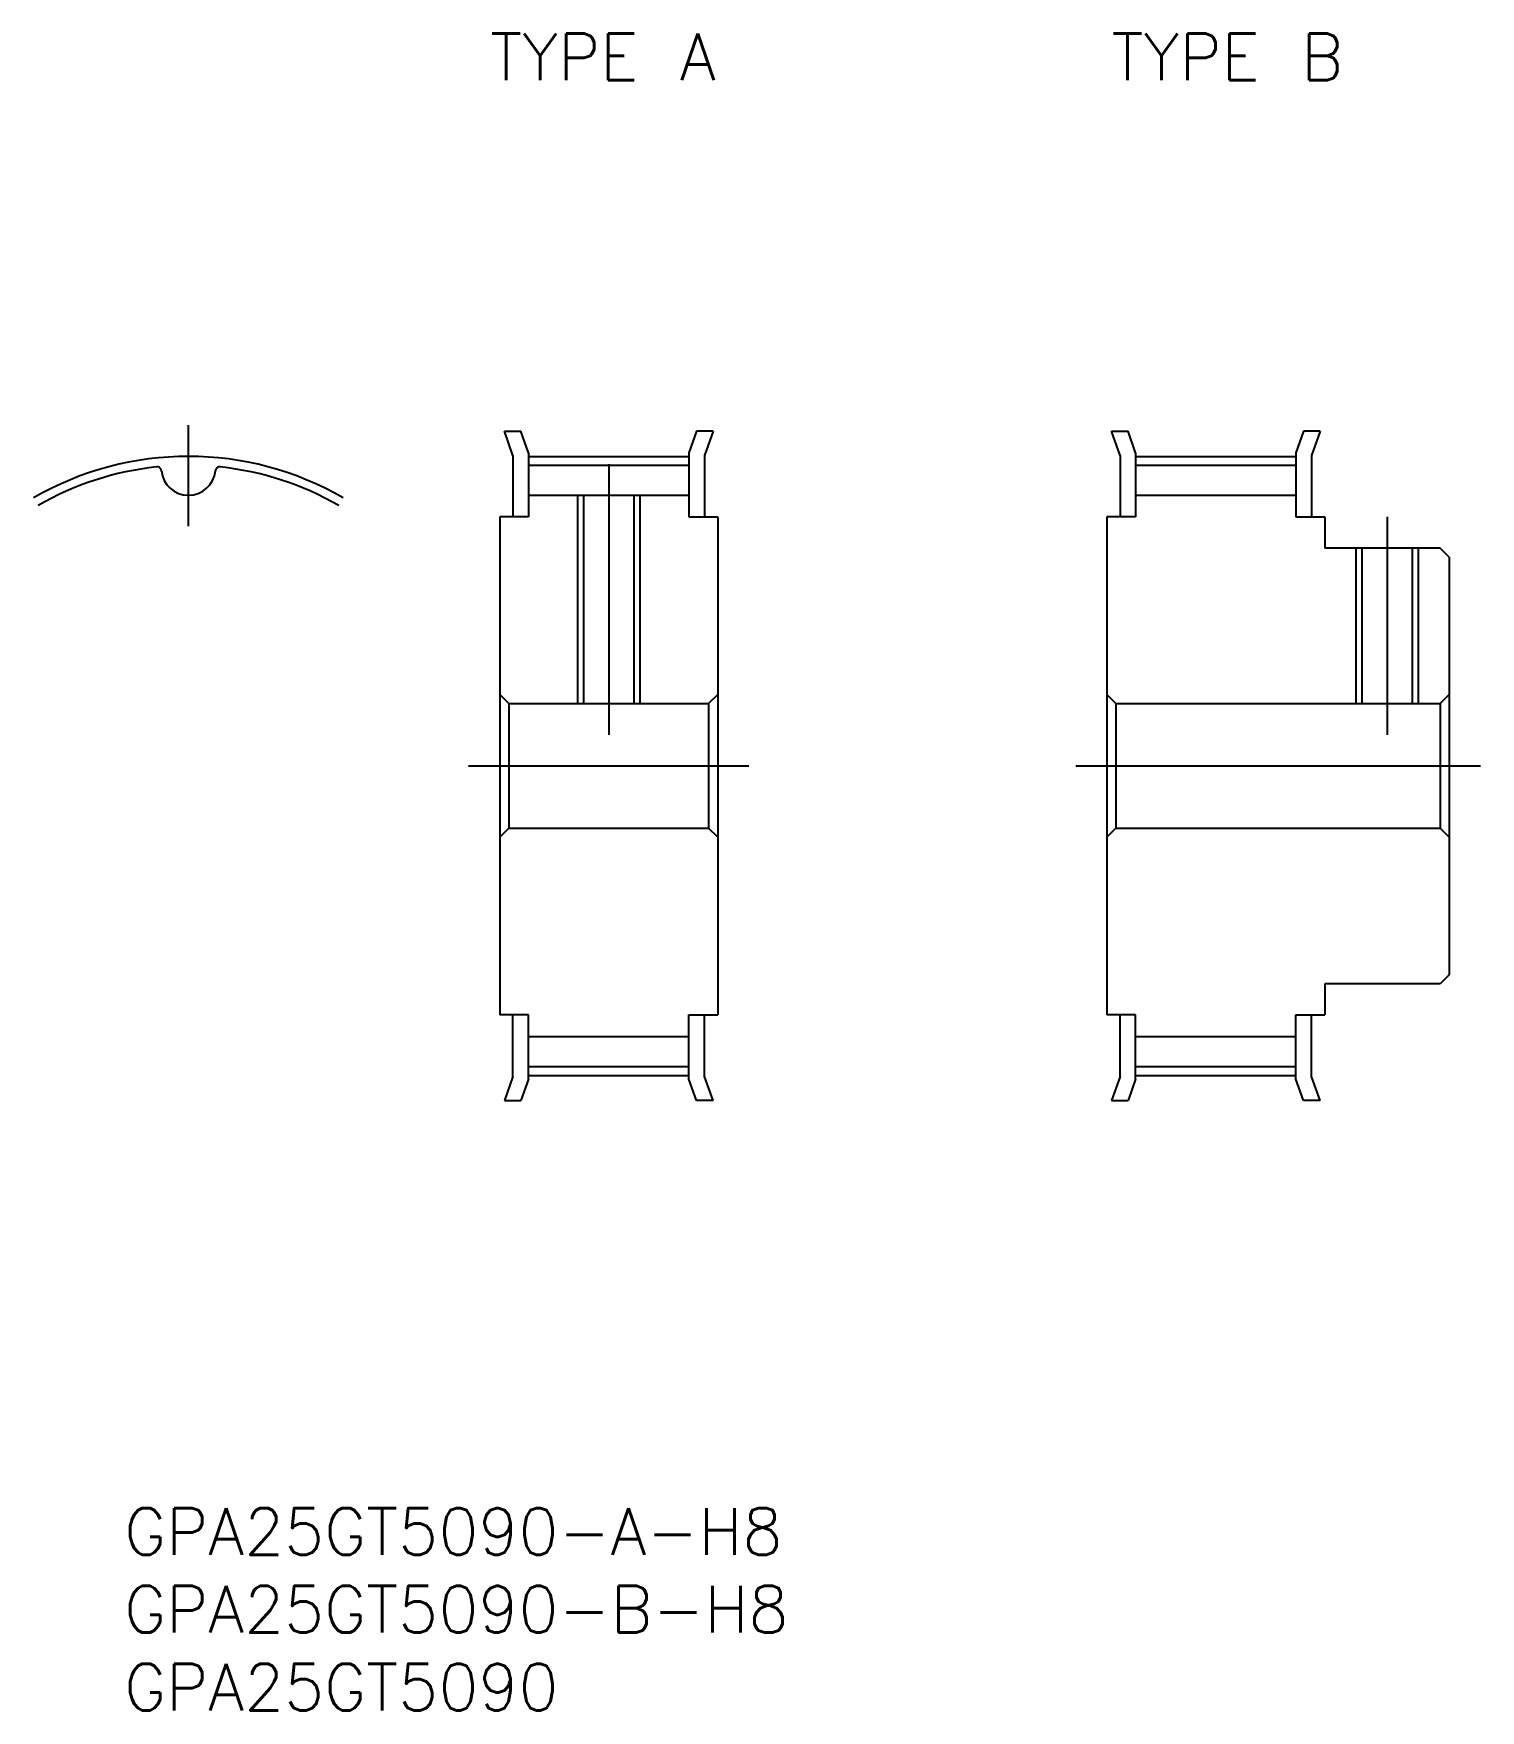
# Model space of a CAD drawing. Extents: x -10 to 83, y -61 to 47.
import ezdxf

# ---------------------------------------------------------------- set-up
doc = ezdxf.new("R2010")
doc.units = 0
doc.linetypes.add('CENTER', pattern=[50.8, 31.75, -6.35, 6.35, -6.35])
doc.layers.get('0').update_dxf_attribs({"linetype": 'CONTINUOUS'})
doc.layers.add('CENTER', color=1, linetype='CONTINUOUS')
doc.styles.get("Standard").update_dxf_attribs({"font": 'txt.shx', "height": 3, "bigfont": 'bigfont.shx'})

# ---------------------------------------------------------------- blocks, each defined once
blk = doc.blocks.new('*U2')
at = {"color": 7, "linetype": 'CONTINUOUS'}
blk.add_text('GPA25GT5090-B-H8', height=3, dxfattribs=at).set_placement((-4.13, -55.69))
blk = doc.blocks.new('*U3')
at = {"color": 7, "linetype": 'CONTINUOUS'}
blk.add_text('GPA25GT5090', height=3, dxfattribs=at).set_placement((-4.13, -60.69))
blk = doc.blocks.new('*U4')
at = {"color": 7, "linetype": 'CONTINUOUS'}
blk.add_text('TYPE A', height=3, dxfattribs=at).set_placement((19.38, 44.06))
blk = doc.blocks.new('*U5')
at = {"color": 7, "linetype": 'CONTINUOUS'}
blk.add_text('TYPE B', height=3, dxfattribs=at).set_placement((59.3, 44.06))
blk = doc.blocks.new('*U6')
at = {"color": 7, "linetype": 'CONTINUOUS'}
blk.add_text('GPA25GT5090-A-H8', height=3, dxfattribs=at).set_placement((-4.13, -50.69))

msp = doc.modelspace()

# ---------------------------------------------------------------- linework, layer by layer
at = {"color": 7, "linetype": 'CONTINUOUS'}
for p, q in [((20.3, 21.5), (21.36, 21.5)), ((20.85, 19.95), (20.3, 21.5)), ((21.85, 20.12), (21.36, 21.5)), ((32.64, 21.5), (32.15, 20.12)), ((33.7, 21.5), (32.64, 21.5)), ((33.7, 21.5), (33.15, 19.95)), ((59.3, 21.5), (60.36, 21.5)), ((59.85, 19.95), (59.3, 21.5)), ((60.85, 20.12), (60.36, 21.5)), ((71.64, 21.5), (71.15, 20.12)), ((72.7, 21.5), (71.64, 21.5)), ((72.7, 21.5), (72.15, 19.95)), ((20.85, 19.95), (20.85, 16)), ((21.85, 20.12), (21.85, 16)), ((32.15, 20.12), (32.15, 16)), ((33.15, 19.95), (33.15, 16)), ((59.85, 19.95), (59.85, 16)), ((60.85, 20.12), (60.85, 16)), ((71.15, 20.12), (71.15, 16)), ((72.15, 19.95), (72.15, 16)), ((21.85, 19.32), (32.15, 19.32)), ((60.85, 19.32), (71.15, 19.32)), ((21.85, 17.39), (32.15, 17.39)), ((25.38, 17.39), (25.38, 4)), ((28.62, 17.39), (28.62, 4)), ((60.85, 17.39), (71.15, 17.39)), ((20, 16), (20, -16)), ((21.85, 16), (20, 16)), ((32.15, 16), (34, 16)), ((34, 16), (34, -16)), ((59, 16), (59, -16)), ((60.85, 16), (59, 16)), ((71.15, 16), (73, 16)), ((73, 16), (73, 14)), ((80.42, 14), (73, 14)), ((75.38, 14), (75.38, 4)), ((78.62, 14), (78.62, 4)), ((81, 13.42), (80.42, 14)), ((81, 13.42), (81, -13.42)), ((20, 4.58), (20.58, 4)), ((34, 4.58), (33.42, 4)), ((59, 4.58), (59.58, 4)), ((81, 4.58), (80.42, 4)), ((20.58, 4), (33.42, 4)), ((20.58, 4), (20.58, -4)), ((33.42, 4), (33.42, -4)), ((59.58, 4), (80.42, 4)), ((59.58, 4), (59.58, -4)), ((80.42, 4), (80.42, -4)), ((20, -4.58), (20.58, -4)), ((20.58, -4), (33.42, -4)), ((34, -4.58), (33.42, -4)), ((59, -4.58), (59.58, -4)), ((59.58, -4), (80.42, -4)), ((81, -4.58), (80.42, -4)), ((80.42, -14), (73, -14)), ((73, -14), (73, -16)), ((81, -13.42), (80.42, -14)), ((21.85, -16), (20, -16)), ((20.85, -19.95), (20.85, -16)), ((21.85, -20.12), (21.85, -16)), ((32.15, -20.12), (32.15, -16)), ((32.15, -16), (34, -16)), ((33.15, -19.95), (33.15, -16)), ((60.85, -16), (59, -16)), ((59.85, -19.95), (59.85, -16)), ((60.85, -20.12), (60.85, -16)), ((71.15, -20.12), (71.15, -16)), ((71.15, -16), (73, -16)), ((72.15, -19.95), (72.15, -16)), ((21.85, -17.39), (32.15, -17.39)), ((60.85, -17.39), (71.15, -17.39)), ((21.85, -19.32), (32.15, -19.32)), ((60.85, -19.32), (71.15, -19.32)), ((20.85, -19.95), (20.3, -21.5)), ((21.85, -20.12), (21.36, -21.5)), ((32.64, -21.5), (32.15, -20.12)), ((33.7, -21.5), (33.15, -19.95)), ((59.85, -19.95), (59.3, -21.5)), ((60.85, -20.12), (60.36, -21.5)), ((71.64, -21.5), (71.15, -20.12)), ((72.7, -21.5), (72.15, -19.95)), ((20.3, -21.5), (21.36, -21.5)), ((33.7, -21.5), (32.64, -21.5)), ((59.3, -21.5), (60.36, -21.5)), ((72.7, -21.5), (71.64, -21.5))]:
    msp.add_line(p, q, dxfattribs=at)
at = {"color": 3, "linetype": 'CONTINUOUS'}
for p, q in [((25, 17.39), (25, 4)), ((29, 17.39), (29, 4)), ((75, 14), (75, 4)), ((79, 14), (79, 4))]:
    msp.add_line(p, q, dxfattribs=at)
at = {"color": 7, "linetype": 'CONTINUOUS'}
for centre, radius, start, end in [((0, 0), 19.32, 96.0802, 120), ((-2.02, 18.93), 0.289, 5.7657, 96.0802), ((0, 19.13), 1.74, 185.7657, 354.2343), ((2.02, 18.93), 0.29, 83.9198, 174.2343), ((0, 0), 19.32, 60, 83.9198)]:
    msp.add_arc(centre, radius, start, end, dxfattribs=at)
at = {"layer": 'CENTER', "color": 1, "linetype": 'CENTER'}
for p, q in [((0, 15.4), (0, 21.89)), ((21.85, 19.89), (32.15, 19.89)), ((60.85, 19.89), (71.15, 19.89)), ((27, 19.39), (27, 2)), ((77, 16), (77, 2)), ((18, 0), (36, 0)), ((20, 0), (22.11, 0)), ((57, 0), (83, 0)), ((59, 0), (61.11, 0)), ((21.85, -19.89), (32.15, -19.89)), ((60.85, -19.89), (71.15, -19.89))]:
    msp.add_line(p, q, dxfattribs=at)
msp.add_arc((0, 0), 19.89, 60, 120, dxfattribs=at)

# ---------------------------------------------------------------- block references
at = {"color": 7, "linetype": 'CONTINUOUS'}
for name in ['*U4', '*U5', '*U6', '*U2', '*U3']:
    msp.add_blockref(name, (0, 0), dxfattribs=at)

doc.saveas('drawing.dxf')
